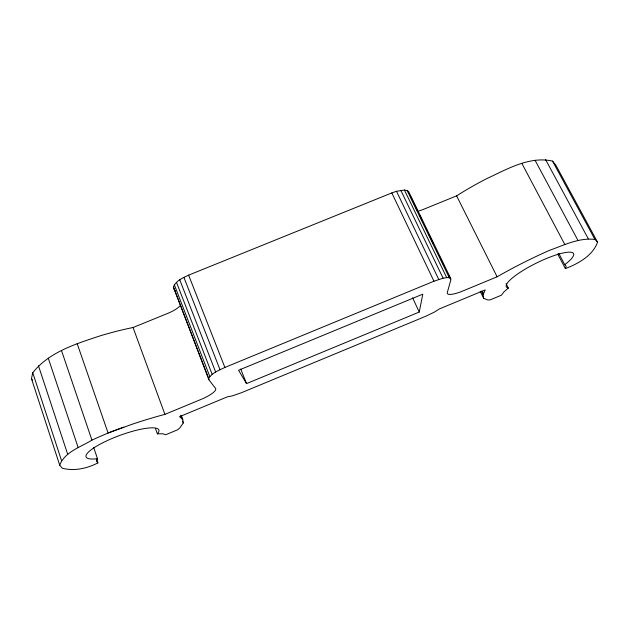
<?xml version="1.0" encoding="UTF-8"?>
<svg xmlns="http://www.w3.org/2000/svg" width="629" height="629" viewBox="0 0 629 629"><rect width="100%" height="100%" fill="white"/><g stroke="black" fill="none" stroke-linecap="round" stroke-linejoin="round"><path stroke-width="0.94" d="M419.244 312.047L422.798 294.152L238.572 370.261L246.529 383.611L419.244 312.047L412.585 297.808M96.646 459.201L97.904 462.913C87.077 468.503 74.308 471.333 62.31 468.235L59.708 465.169L31.45 378.611L32.755 372.738C49.046 352.059 75.802 343.914 99.909 335.933A116.019 33.518 -19.2 0 1 133.049 327.512L167.841 313.352A19.177 6.392 -20.3 0 0 180.696 305.136M418.985 210.951A18.815 6.148 -26.4 0 0 423.278 209.426L456.615 195.863A112.104 31.725 -27.2 0 1 486.17 178.919C506.557 169.492 529.406 155.819 552.529 161.103L555.714 164.94L597.55 242.157C592.825 255.689 578.13 263.732 565.385 268.614L557.695 253.99M565.385 268.614L566.163 266.114L564.7 264.667L558.788 253.424M59.708 465.169C64.724 451.819 80.732 447.101 91.936 440.127C102.385 435.331 112.976 430.826 123.874 427.154M93.729 447.628L97.487 458.706L96.481 461.261L97.904 462.913M564.7 264.667A37.496 7.949 -26.3 0 0 566.454 252.378A37.496 7.949 -26.3 0 0 523.257 270.313A37.496 7.949 -26.3 0 0 508.326 288.074L503.829 292.013L501.447 295.19L490.117 299.899L487.797 299.978L483.63 298.264L483.158 294.608L485.226 289.906L439.286 308.957L434.482 312.039L426.037 316.143L241.363 392.755L232.518 395.814L227.273 396.883L179.548 416.681L182.732 419.284L183.267 423.01L179.815 427.964L177.63 429.78L165.742 434.718L162.652 433.766L157.368 433.837A38.786 8.429 -20.3 0 0 138.286 429.819A38.786 8.429 -20.3 0 0 92.361 448.894A38.786 8.429 -20.3 0 0 97.487 458.706M77.163 343.607L108.078 432.988L131.319 424.536A119.211 24.641 -20.4 0 1 164.924 414.369L200.659 399.572A19.758 4.725 -21.2 0 0 215.527 388.384L208.891 379.759L173.415 287.013C175.829 280.668 182.929 277.892 188.614 275.148L391.812 192.922L396.498 191.287L404.431 190.052L407.128 190.532L408.716 191.696L450.702 278.482L450.867 279.842L447.305 292.485A19.373 4.545 -25.5 0 0 462.897 290.968L497.107 276.807A115.091 23.281 -26.1 0 1 549.589 250.311C564.095 245.145 579.136 237.503 594.94 239.437L597.55 242.157M208.891 379.759L208.694 378.383C212.201 372.659 219.128 370.277 224.891 367.454L433.963 281.21L443.099 278.207L446.692 277.625L449.279 277.719L450.702 278.482M31.45 378.611L32.449 380.073M173.793 288.821L175.365 291.243M552.529 161.103L594.94 239.437M545.516 159.467L588.327 238.863M535.067 160.253L578.043 240.553M521.889 163.477L564.795 244.461M506.133 283.703L508.326 288.074M456.615 195.863L497.107 276.807M482.294 291.306L483.583 293.932M481.437 291.117L483.158 294.608M480.163 291.219L483.63 298.264M410.375 196.106L417.625 211.092M419.755 215.495L422.735 221.667M426.147 228.72L426.997 230.481M429.127 234.884L433.397 243.698M439.364 256.042L444.05 265.737M448.736 275.431L450.443 278.954M407.128 190.532L449.279 277.719M404.431 190.052L446.692 277.625M400.807 190.312L443.099 278.207M396.498 191.287L438.759 279.425M391.812 192.922L433.963 281.21M240.718 369.019L246.529 383.611M188.614 275.148L224.891 367.454M183.888 277.326L220.001 369.671M179.745 279.787L215.661 372.038M176.49 282.335L212.185 374.389M174.327 284.803L209.811 376.559M173.415 287.013L208.694 378.383M181.364 415.604L182.732 419.284M180.798 415.368L182.158 419.016M182.583 421.171L183.267 423.01M133.049 327.512L164.924 414.369M155.371 428.302L157.368 433.837M61.516 350.589L91.936 440.127M48.268 358.176L78.13 447.478M38.455 365.756L67.743 454.445M32.755 372.738L61.493 460.483"/></g></svg>
